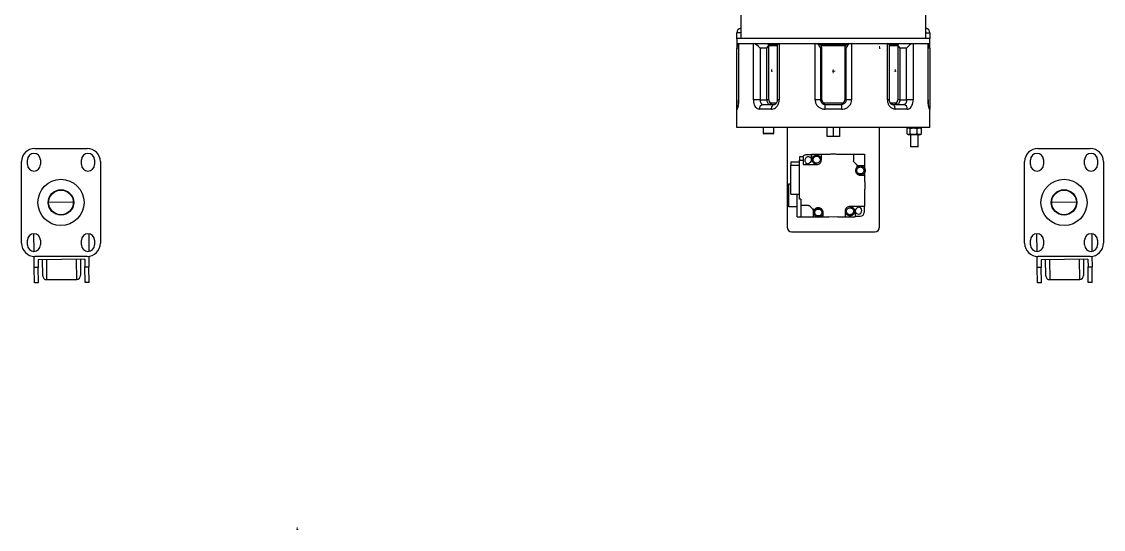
# Model space of a CAD drawing. Header units: millimetres. Extents: x -294 to 2792, y 5 to 1659.
# Drawn here: x 276.9 to 417.1, y 427.7 to 493.5 of the extents above; entities that cross this region are included whole.
import ezdxf

# ---------------------------------------------------------------- set-up
doc = ezdxf.new("R2010")
doc.units = ezdxf.units.MM
doc.header["$PDSIZE"] = -1
doc.layers.get('0').update_dxf_attribs({"lineweight": 18})

msp = doc.modelspace()

# ---------------------------------------------------------------- linework, layer by layer
at = {"color": 7, "linetype": 'Continuous', "lineweight": 25}
for p, q in [((370.073, 494.402), (370.073, 491.402)), ((394.073, 491.402), (394.073, 494.402)), ((369.573, 491.302), (369.573, 492.102)), ((370.073, 492.102), (369.573, 492.102)), ((369.573, 491.402), (369.573, 490.702)), ((369.573, 491.402), (390.912, 491.402)), ((369.573, 490.702), (390.912, 490.702)), ((369.573, 490.702), (369.573, 490.102)), ((369.798, 490.702), (369.798, 483.402)), ((369.798, 490.702), (371.723, 490.702)), ((371.723, 483.402), (371.723, 490.702)), ((373.927, 490.702), (373.927, 490.602)), ((375.063, 490.702), (375.063, 483.402)), ((375.063, 490.702), (379.711, 490.702)), ((379.711, 483.402), (379.711, 490.702)), ((384.435, 490.702), (384.435, 483.402)), ((384.435, 490.702), (389.083, 490.702)), ((389.083, 483.402), (389.083, 490.702)), ((390.219, 490.602), (390.219, 490.702)), ((390.912, 491.402), (394.573, 491.402)), ((390.912, 490.702), (394.573, 490.702)), ((392.422, 490.702), (392.422, 483.402)), ((392.422, 490.702), (394.348, 490.702)), ((394.073, 492.102), (394.573, 492.102)), ((394.348, 483.402), (394.348, 490.702)), ((394.573, 492.102), (394.573, 491.302)), ((394.573, 490.702), (394.573, 491.402)), ((394.573, 490.102), (394.573, 490.702)), ((369.573, 482.202), (369.573, 490.102)), ((369.787, 490.102), (369.573, 490.102)), ((369.787, 490.696), (369.787, 483.402)), ((372.581, 490.102), (372.581, 483.402)), ((373.461, 490.102), (372.581, 490.102)), ((373.461, 483.402), (373.461, 490.102)), ((373.699, 490.602), (374.834, 490.602)), ((373.7, 483.402), (373.7, 490.581)), ((374.8, 490.402), (373.7, 490.402)), ((374.8, 490.463), (374.8, 483.402)), ((380.376, 490.602), (383.77, 490.602)), ((380.419, 490.102), (380.419, 483.402)), ((380.572, 490.102), (380.419, 490.102)), ((383.612, 490.402), (380.534, 490.402)), ((380.572, 483.402), (380.572, 490.102)), ((380.578, 483.402), (380.578, 490.185)), ((383.568, 490.185), (383.568, 483.402)), ((383.727, 490.102), (383.574, 490.102)), ((383.574, 490.102), (383.574, 483.402)), ((383.727, 483.402), (383.727, 490.102)), ((389.312, 490.602), (390.447, 490.602)), ((389.346, 483.402), (389.346, 490.463)), ((390.446, 490.402), (389.346, 490.402)), ((390.446, 490.581), (390.446, 483.402)), ((391.565, 490.102), (390.685, 490.102)), ((390.685, 490.102), (390.685, 483.402)), ((391.565, 483.402), (391.565, 490.102)), ((394.359, 483.402), (394.359, 490.696)), ((394.573, 490.102), (394.359, 490.102)), ((394.573, 490.102), (394.573, 482.202)), ((369.798, 483.402), (369.787, 483.402)), ((372.581, 483.402), (371.723, 483.402)), ((372.581, 483.402), (373.461, 483.402)), ((372.942, 482.802), (374.441, 482.802)), ((373.7, 483.402), (373.461, 483.402)), ((373.853, 483.002), (374.667, 483.002)), ((375.063, 483.402), (374.8, 483.402)), ((380.419, 483.402), (379.711, 483.402)), ((380.419, 483.402), (380.572, 483.402)), ((380.578, 483.402), (380.572, 483.402)), ((380.731, 483.002), (383.415, 483.002)), ((381.013, 482.802), (383.133, 482.802)), ((383.574, 483.402), (383.568, 483.402)), ((383.574, 483.402), (383.727, 483.402)), ((384.435, 483.402), (383.727, 483.402)), ((389.346, 483.402), (389.083, 483.402)), ((389.481, 483.002), (390.293, 483.002)), ((389.705, 482.802), (391.204, 482.802)), ((390.685, 483.402), (390.446, 483.402)), ((390.685, 483.402), (391.565, 483.402)), ((392.422, 483.402), (391.565, 483.402)), ((394.359, 483.402), (394.348, 483.402)), ((369.573, 479.802), (369.573, 482.202)), ((369.623, 482.202), (369.573, 482.202)), ((374.056, 482.202), (372.482, 482.202)), ((383.186, 482.202), (380.96, 482.202)), ((391.664, 482.202), (390.089, 482.202)), ((394.573, 482.202), (394.523, 482.202)), ((394.573, 479.802), (394.573, 482.202)), ((394.573, 479.802), (369.573, 479.802)), ((372.973, 479.802), (372.973, 479.102)), ((374.373, 479.102), (374.373, 479.802)), ((376.073, 479.802), (376.073, 466.902)), ((381.273, 478.652), (381.273, 479.802)), ((382.073, 479.802), (382.073, 478.652)), ((382.873, 479.802), (382.873, 478.652)), ((388.073, 466.902), (388.073, 479.802)), ((391.654, 478.976), (391.654, 479.687)), ((391.848, 479.802), (391.696, 479.714)), ((392.032, 478.976), (392.032, 479.687)), ((392.951, 478.976), (392.951, 479.687)), ((393.45, 479.714), (393.298, 479.802)), ((393.492, 479.687), (393.446, 479.709)), ((393.492, 478.976), (393.492, 479.687)), ((372.973, 479.102), (374.373, 479.102)), ((374.273, 479.002), (373.073, 479.002)), ((382.073, 478.652), (381.273, 478.652)), ((382.873, 478.652), (382.073, 478.652)), ((391.696, 478.949), (391.848, 478.862)), ((393.298, 478.862), (391.848, 478.862)), ((392.073, 478.862), (392.073, 477.362)), ((393.073, 477.362), (393.073, 478.862)), ((393.298, 478.862), (393.45, 478.949)), ((393.446, 478.954), (393.492, 478.976)), ((278.573, 477.102), (285.373, 477.102)), ((392.073, 477.362), (392.113, 477.322)), ((392.073, 477.362), (393.073, 477.362)), ((393.033, 477.322), (392.113, 477.322)), ((393.033, 477.322), (393.073, 477.362)), ((408.573, 477.102), (415.373, 477.102)), ((276.873, 464.802), (276.873, 475.402)), ((277.627, 475.012), (277.627, 475.612)), ((279.319, 475.612), (279.319, 475.012)), ((284.627, 475.012), (284.627, 475.612)), ((286.319, 475.612), (286.319, 475.012)), ((287.073, 475.402), (287.073, 464.802)), ((376.573, 475.377), (376.573, 474.939)), ((376.573, 475.377), (377.673, 475.377)), ((378.173, 476.022), (377.673, 476.022)), ((377.673, 476.022), (377.673, 475.584)), ((377.673, 470.542), (377.673, 475.584)), ((377.673, 475.584), (378.173, 475.584)), ((378.173, 476.022), (378.173, 475.584)), ((378.173, 475.584), (378.173, 475.023)), ((378.573, 476.302), (379.233, 476.302)), ((379.233, 475.492), (379.233, 476.362)), ((379.233, 476.362), (380.533, 476.362)), ((379.233, 476.362), (379.233, 476.362)), ((379.233, 476.362), (379.233, 475.492)), ((380.533, 476.362), (381.502, 476.362)), ((380.533, 475.643), (380.533, 476.362)), ((382.644, 476.362), (384.673, 476.362)), ((384.673, 476.362), (384.673, 475.499)), ((384.673, 476.362), (386.133, 476.362)), ((384.741, 475.348), (385.133, 474.955)), ((386.133, 476.362), (386.133, 474.902)), ((406.873, 464.802), (406.873, 475.402)), ((407.627, 475.012), (407.627, 475.612)), ((409.319, 475.612), (409.319, 475.012)), ((414.627, 475.012), (414.627, 475.612)), ((416.319, 475.612), (416.319, 475.012)), ((417.073, 475.402), (417.073, 464.802)), ((376.573, 471.186), (376.573, 474.939)), ((376.573, 474.939), (377.673, 474.939)), ((378.173, 475.023), (379.913, 475.023)), ((385.133, 474.955), (385.133, 474.675)), ((385.27, 474.902), (386.133, 474.902)), ((386.133, 474.902), (386.133, 474.554)), ((386.133, 473.938), (386.133, 473.626)), ((376.313, 472.532), (376.573, 472.532)), ((376.313, 469.512), (376.313, 472.532)), ((385.58, 473.626), (386.133, 473.626)), ((386.133, 473.626), (386.133, 472.873)), ((376.573, 471.186), (377.673, 471.186)), ((377.393, 468.242), (377.393, 471.186)), ((386.133, 471.73), (386.133, 469.58)), ((283.573, 470.117), (280.373, 470.087)), ((377.873, 470.542), (377.673, 470.542)), ((377.873, 470.542), (377.873, 469.702)), ((378.876, 469.702), (377.873, 469.702)), ((377.873, 469.702), (377.873, 468.242)), ((413.573, 470.117), (410.373, 470.087)), ((377.393, 469.512), (376.313, 469.512)), ((379.42, 469.242), (379.026, 469.633)), ((379.419, 469.241), (379.405, 469.255)), ((379.42, 469.242), (379.699, 469.242)), ((379.473, 469.104), (379.473, 468.242)), ((380.749, 468.242), (380.749, 468.794)), ((383.613, 468.96), (383.613, 468.242)), ((386.133, 469.58), (384.233, 469.58)), ((384.913, 469.111), (384.913, 468.242)), ((384.913, 469.111), (384.913, 468.242)), ((384.913, 468.302), (385.573, 468.302)), ((386.073, 469.58), (386.073, 468.802)), ((377.393, 468.242), (377.873, 468.242)), ((377.873, 468.242), (379.473, 468.242)), ((379.473, 468.242), (379.821, 468.242)), ((380.437, 468.242), (380.749, 468.242)), ((380.749, 468.242), (381.502, 468.242)), ((382.073, 468.202), (381.502, 468.242)), ((382.644, 468.242), (382.073, 468.202)), ((382.644, 468.242), (383.613, 468.242)), ((383.613, 468.242), (384.913, 468.242)), ((384.913, 468.242), (384.913, 468.242)), ((278.482, 463.746), (278.461, 466.037)), ((285.561, 466.033), (285.583, 463.753)), ((376.673, 466.302), (387.473, 466.302)), ((408.482, 463.746), (408.461, 466.037)), ((415.561, 466.033), (415.583, 463.753)), ((277.627, 464.592), (277.627, 465.192)), ((279.319, 465.192), (279.319, 464.592)), ((284.627, 464.592), (284.627, 465.192)), ((286.319, 465.192), (286.319, 464.592)), ((407.627, 464.592), (407.627, 465.192)), ((409.319, 465.192), (409.319, 464.592)), ((414.627, 464.592), (414.627, 465.192)), ((416.319, 465.192), (416.319, 464.592)), ((278.502, 461.669), (278.488, 463.104)), ((285.373, 463.102), (278.573, 463.102)), ((285.072, 462.73), (279.013, 462.673)), ((279.013, 462.673), (279.022, 461.673)), ((279.612, 460.579), (279.593, 462.679)), ((280.092, 462.684), (280.117, 460.084)), ((284.017, 460.12), (283.992, 462.72)), ((284.492, 462.725), (284.512, 460.625)), ((285.072, 462.73), (285.082, 461.73)), ((285.589, 463.115), (285.602, 461.735)), ((408.502, 461.669), (408.488, 463.104)), ((415.373, 463.102), (408.573, 463.102)), ((415.072, 462.73), (409.013, 462.673)), ((409.013, 462.673), (409.022, 461.673)), ((409.612, 460.579), (409.593, 462.679)), ((410.092, 462.684), (410.117, 460.084)), ((414.017, 460.12), (413.992, 462.72)), ((414.492, 462.725), (414.512, 460.625)), ((415.072, 462.73), (415.082, 461.73)), ((415.589, 463.115), (415.602, 461.735)), ((279.022, 461.673), (278.502, 461.669)), ((278.521, 459.669), (278.502, 461.669)), ((279.041, 459.674), (279.022, 461.673)), ((285.082, 461.73), (285.602, 461.735)), ((285.1, 459.73), (285.082, 461.73)), ((285.62, 459.735), (285.602, 461.735)), ((409.022, 461.673), (408.502, 461.669)), ((408.521, 459.669), (408.502, 461.669)), ((409.041, 459.674), (409.022, 461.673)), ((415.082, 461.73), (415.602, 461.735)), ((415.1, 459.73), (415.082, 461.73)), ((415.62, 459.735), (415.602, 461.735)), ((280.117, 460.084), (284.017, 460.12)), ((410.117, 460.084), (414.017, 460.12)), ((279.041, 459.674), (278.521, 459.669)), ((285.62, 459.735), (285.1, 459.73)), ((409.041, 459.674), (408.521, 459.669)), ((415.62, 459.735), (415.1, 459.73))]:
    msp.add_line(p, q, dxfattribs=at)
at = {"color": 7, "linetype": 'Continuous'}
for p, q in [((388.073, 490.102), (388.063, 490.357)), ((388.073, 490.102), (388.201, 490.106)), ((374.073, 487.102), (374.073, 487.358)), ((374.073, 487.102), (374.119, 487.353)), ((374.073, 487.102), (374.199, 487.079)), ((374.073, 487.102), (374.201, 487.102)), ((382.073, 487.102), (381.945, 487.102)), ((382.073, 487.102), (381.945, 487.102)), ((382.073, 487.102), (382.073, 487.358)), ((382.073, 487.102), (382.073, 487.358)), ((382.073, 487.102), (382.073, 486.845)), ((382.073, 487.102), (382.073, 486.974)), ((382.073, 487.102), (382.329, 487.102)), ((382.073, 487.102), (382.073, 486.974)), ((382.073, 487.102), (382.329, 487.102)), ((382.073, 487.102), (382.201, 487.102)), ((390.073, 487.102), (390.073, 487.358)), ((390.073, 487.102), (390.147, 487.347)), ((390.073, 487.102), (390.195, 487.064)), ((390.073, 487.102), (390.201, 487.102)), ((312.583, 427.701), (312.583, 427.957)), ((312.583, 427.701), (312.711, 427.701))]:
    msp.add_line(p, q, dxfattribs=at)
at = {"color": 7, "linetype": 'Continuous', "lineweight": 25}
for points in [[(373.461, 483.402), (373.468, 483.285), (373.488, 483.172), (373.522, 483.068), (373.567, 482.977), (373.621, 482.903), (373.684, 482.847), (373.752, 482.813), (373.822, 482.802)], [(374.056, 482.202), (374.064, 482.319), (374.086, 482.431), (374.121, 482.535), (374.169, 482.626), (374.227, 482.7), (374.294, 482.756), (374.366, 482.79), (374.441, 482.802)], [(390.089, 482.202), (390.082, 482.319), (390.06, 482.431), (390.025, 482.535), (389.977, 482.626), (389.918, 482.7), (389.852, 482.756), (389.78, 482.79), (389.705, 482.802)], [(390.685, 483.402), (390.678, 483.285), (390.657, 483.172), (390.624, 483.068), (390.579, 482.977), (390.524, 482.903), (390.462, 482.847), (390.394, 482.813), (390.324, 482.802)]]:
    msp.add_lwpolyline(points, dxfattribs=at)
for centre, radius in [((281.973, 470.102), 2.995), ((411.973, 470.102), 2.995), ((281.973, 470.102), 1.65), ((281.973, 470.102), 1.6), ((411.973, 470.102), 1.65), ((411.973, 470.102), 1.6)]:
    msp.add_circle(centre, radius, dxfattribs=at)
for centre, radius, start, end in [((370.173, 492.102), 0.6, 99.59407, 180), ((393.973, 492.102), 0.6, 0, 80.40593), ((370.173, 490.102), 0.6, 130.00314, 180), ((393.973, 490.102), 0.6, 360, 49.99686), ((370.173, 482.202), 0.6, 139.21461, 180), ((370.224, 482.202), 0.602, 151.42972, 180.0066), ((373.023, 482.263), 0.544, 98.4953, 186.50837), ((374.3, 483.402), 0.6, 180, 270), ((381.169, 483.399), 0.597, 179.72121, 269.71847), ((381.178, 483.402), 0.6, 180, 270), ((382.684, 482.35), 1.731, 164.88783, 184.93275), ((382.968, 483.402), 0.6, 270, 360), ((382.977, 483.399), 0.597, 270.28153, 0.27879), ((381.462, 482.35), 1.731, 355.06725, 15.11217), ((389.846, 483.402), 0.6, 270, 360), ((391.123, 482.263), 0.544, 353.49163, 81.5047), ((393.973, 482.202), 0.6, 0, 40.15656), ((393.921, 482.202), 0.602, 359.99387, 27.23017), ((373.073, 479.102), 0.1, 180, 270), ((374.273, 479.102), 0.1, 270, 0), ((278.573, 475.402), 1.7, 90, 180), ((285.373, 475.402), 1.7, 0, 90), ((408.573, 475.402), 1.7, 90, 180), ((415.373, 475.402), 1.7, 360, 90), ((278.473, 475.612), 0.846, 360, 180), ((285.473, 475.612), 0.846, 0, 180), ((408.473, 475.612), 0.846, 0, 180), ((415.473, 475.612), 0.846, 0, 180), ((278.473, 475.012), 0.846, 180, 360), ((285.473, 475.012), 0.846, 180, 0), ((408.473, 475.012), 0.846, 180, 0), ((415.473, 475.012), 0.846, 180, 0), ((385.326, 469.049), 0.45, 203.49547, 270), ((385.326, 469.049), 0.45, 270, 88.02713), ((385.573, 468.802), 0.5, 270, 360), ((376.673, 466.902), 0.6, 180, 270), ((387.473, 466.902), 0.6, 270, 0), ((278.473, 465.192), 0.846, 0, 180), ((285.473, 465.192), 0.846, 360, 180), ((408.473, 465.192), 0.846, 0, 180), ((415.473, 465.192), 0.846, 0, 180), ((278.573, 464.802), 1.7, 180, 270), ((278.473, 464.592), 0.846, 180, 360), ((285.473, 464.592), 0.846, 180, 360), ((285.373, 464.802), 1.7, 270, 0), ((408.573, 464.802), 1.7, 180, 270), ((408.473, 464.592), 0.846, 180, 0), ((415.473, 464.592), 0.846, 180, 0), ((415.373, 464.802), 1.7, 270, 0), ((280.112, 460.584), 0.5, 180.53784, 270.53784), ((284.012, 460.62), 0.5, 270.53784, 0.53784), ((410.112, 460.584), 0.5, 180.53784, 270.53784), ((414.012, 460.62), 0.5, 270.53784, 0.53784)]:
    msp.add_arc(centre, radius, start, end, dxfattribs=at)
for centre, major_axis, ratio, start_param, end_param in [((370.387, 490.102), (-0.599, 0.599), 0.0699268, 6.2133721, 6.3529985), ((372.22, 490.102), (-0.569, 0.569), 0.3345953, 4.3895031, 5.9602994), ((373.1, 490.102), (0.569, 0.569), 0.3345953, 5.0352749, 6.550487), ((375.4, 490.102), (-0.537, 0.537), 0.4985816, 5.8206731, 6.7456976), ((379.825, 490.102), (-0.453, 0.453), 0.8692867, 3.996804, 5.5676003), ((379.978, 490.102), (0.453, 0.453), 0.8692867, 5.427974, 6.9431861), ((384.168, 490.102), (0.453, -0.453), 0.8692867, 2.4815918, 3.996804), ((384.321, 490.102), (0.453, 0.453), 0.8692867, 0.715585, 2.2863813), ((388.746, 490.102), (0.537, 0.537), 0.4985816, 5.8206731, 6.7456976), ((391.046, 490.102), (-0.569, 0.569), 0.3345953, 6.0158836, 7.5310957), ((391.926, 490.102), (0.569, 0.569), 0.3345953, 0.3228859, 1.8936822), ((393.759, 490.102), (0.599, 0.599), 0.0699268, 6.2133721, 6.3529985)]:
    msp.add_ellipse(centre, major_axis=major_axis, ratio=ratio, start_param=start_param, end_param=end_param, dxfattribs=at)
for points, knots in [([(369.623, 482.202), (369.632, 482.207), (369.654, 482.222), (369.7, 482.365), (369.75, 482.635), (369.79, 482.995), (369.795, 483.266), (369.798, 483.402)], [0, 0, 0, 0, 0.1786442, 0.4473015, 0.7124141, 0.9731053, 1.2310719, 1.2310719, 1.2310719, 1.2310719]), ([(369.786, 483.402), (369.786, 483.336), (369.785, 483.186), (369.772, 482.964), (369.75, 482.753), (369.725, 482.593), (369.706, 482.502), (369.694, 482.463), (369.696, 482.469), (369.697, 482.469)], [0, 0, 0, 0, 0.14042985, 0.31750273, 0.49621747, 0.67281359, 0.81738525, 0.93282457, 0.95323848, 0.95323848, 0.95323848, 0.95323848]), ([(371.723, 483.402), (371.727, 483.311), (371.736, 483.086), (371.823, 482.746), (371.989, 482.444), (372.215, 482.241), (372.393, 482.215), (372.482, 482.202)], [0, 0, 0, 0, 0.2223131, 0.5566048, 0.8949704, 1.2383847, 1.5851609, 1.5851609, 1.5851609, 1.5851609]), ([(372.581, 483.402), (372.583, 483.357), (372.587, 483.244), (372.625, 483.075), (372.701, 482.924), (372.808, 482.821), (372.898, 482.808), (372.942, 482.802)], [0, 0, 0, 0, 0.11262527, 0.28086873, 0.44863491, 0.61620223, 0.7840487, 0.7840487, 0.7840487, 0.7840487]), ([(374.056, 482.202), (374.128, 482.207), (374.308, 482.222), (374.589, 482.365), (374.848, 482.635), (375.028, 482.995), (375.051, 483.266), (375.063, 483.402)], [0, 0, 0, 0, 0.2542936, 0.6367176, 1.0140956, 1.3851802, 1.7523864, 1.7523864, 1.7523864, 1.7523864]), ([(374.797, 483.403), (374.795, 483.351), (374.792, 483.236), (374.738, 483.074), (374.658, 482.937), (374.567, 482.847), (374.485, 482.805), (374.456, 482.803), (374.441, 482.802)], [0, 0, 0, 0, 0.10290938, 0.22735583, 0.35315671, 0.48147299, 0.61074443, 0.76052443, 0.76052443, 0.76052443, 0.76052443]), ([(379.711, 483.402), (379.718, 483.311), (379.733, 483.086), (379.885, 482.746), (380.168, 482.444), (380.54, 482.241), (380.819, 482.215), (380.96, 482.202)], [0, 0, 0, 0, 0.2731669, 0.6839273, 1.0996936, 1.5216633, 1.947764, 1.947764, 1.947764, 1.947764]), ([(380.419, 483.402), (380.422, 483.357), (380.429, 483.244), (380.5, 483.075), (380.634, 482.924), (380.812, 482.821), (380.946, 482.808), (381.013, 482.802)], [0, 0, 0, 0, 0.13654189, 0.34051282, 0.54390511, 0.74705632, 0.95054595, 0.95054595, 0.95054595, 0.95054595]), ([(383.727, 483.402), (383.721, 483.334), (383.708, 483.199), (383.606, 483.02), (383.457, 482.884), (383.289, 482.812), (383.177, 482.804), (383.133, 482.802)], [0, 0, 0, 0, 0.20384476, 0.40775853, 0.61178076, 0.81558762, 0.95054448, 0.95054448, 0.95054448, 0.95054448]), ([(383.186, 482.202), (383.279, 482.207), (383.511, 482.222), (383.861, 482.365), (384.178, 482.635), (384.393, 482.995), (384.421, 483.266), (384.435, 483.402)], [0, 0, 0, 0, 0.2826716, 0.7077724, 1.1272641, 1.5397601, 1.9479447, 1.9479447, 1.9479447, 1.9479447]), ([(389.083, 483.402), (389.088, 483.311), (389.101, 483.086), (389.229, 482.746), (389.462, 482.444), (389.763, 482.241), (389.98, 482.215), (390.089, 482.202)], [0, 0, 0, 0, 0.2457945, 0.615395, 0.9894997, 1.3691864, 1.75259, 1.75259, 1.75259, 1.75259]), ([(389.7, 482.803), (389.689, 482.804), (389.666, 482.804), (389.595, 482.837), (389.502, 482.919), (389.417, 483.053), (389.357, 483.221), (389.35, 483.344), (389.347, 483.403)], [0, 0, 0, 0, 0.11683167, 0.25001022, 0.38355424, 0.51050593, 0.63810011, 0.75581556, 0.75581556, 0.75581556, 0.75581556]), ([(391.565, 483.402), (391.561, 483.334), (391.554, 483.199), (391.499, 483.02), (391.412, 482.884), (391.308, 482.812), (391.233, 482.804), (391.204, 482.802)], [0, 0, 0, 0, 0.16799629, 0.33604945, 0.50419199, 0.67215705, 0.78338018, 0.78338018, 0.78338018, 0.78338018]), ([(391.664, 482.202), (391.723, 482.207), (391.872, 482.222), (392.087, 482.365), (392.274, 482.635), (392.399, 482.995), (392.415, 483.266), (392.422, 483.402)], [0, 0, 0, 0, 0.2298782, 0.5755845, 0.9167294, 1.2521852, 1.5841348, 1.5841348, 1.5841348, 1.5841348]), ([(394.348, 483.402), (394.349, 483.311), (394.352, 483.086), (394.381, 482.746), (394.428, 482.444), (394.481, 482.241), (394.509, 482.215), (394.523, 482.202)], [0, 0, 0, 0, 0.1724954, 0.4318764, 0.6944184, 0.9608776, 1.2299455, 1.2299455, 1.2299455, 1.2299455]), ([(394.449, 482.469), (394.449, 482.47), (394.448, 482.473), (394.434, 482.526), (394.415, 482.627), (394.392, 482.787), (394.372, 482.994), (394.36, 483.206), (394.36, 483.345), (394.36, 483.402)], [0, 0, 0, 0, 0.06298303, 0.17524055, 0.31475677, 0.47610802, 0.6470302, 0.82019312, 0.93944069, 0.93944069, 0.93944069, 0.93944069]), ([(391.654, 479.687), (391.67, 479.698), (391.749, 479.75), (391.879, 479.778), (391.987, 479.714), (392.032, 479.687)], [0, 0, 0, 0, 0.05702784, 0.27128127, 0.42529386, 0.42529386, 0.42529386, 0.42529386]), ([(392.032, 479.687), (392.196, 479.724), (392.503, 479.794), (392.809, 479.721), (392.951, 479.687)], [0, 0, 0, 0, 0.50452906, 0.94355875, 0.94355875, 0.94355875, 0.94355875]), ([(392.951, 479.687), (393.047, 479.724), (393.228, 479.794), (393.408, 479.721), (393.492, 479.687)], [0, 0, 0, 0, 0.31120828, 0.58201464, 0.58201464, 0.58201464, 0.58201464]), ([(392.032, 478.976), (391.987, 478.949), (391.879, 478.885), (391.749, 478.913), (391.67, 478.965), (391.654, 478.976)], [0, 0, 0, 0, 0.15401259, 0.36826602, 0.42529386, 0.42529386, 0.42529386, 0.42529386]), ([(392.951, 478.976), (392.787, 478.939), (392.479, 478.869), (392.174, 478.942), (392.032, 478.976)], [0, 0, 0, 0, 0.50452906, 0.94355875, 0.94355875, 0.94355875, 0.94355875]), ([(393.492, 478.976), (393.395, 478.939), (393.214, 478.869), (393.034, 478.942), (392.951, 478.976)], [0, 0, 0, 0, 0.31120828, 0.58201464, 0.58201464, 0.58201464, 0.58201464]), ([(378.13, 476.022), (378.157, 476.068), (378.216, 476.172), (378.378, 476.278), (378.508, 476.294), (378.573, 476.302)], [0, 0, 0, 0, 0.16434987, 0.36396642, 0.56358297, 0.56358297, 0.56358297, 0.56358297]), ([(379.233, 475.731), (379.205, 475.781), (379.148, 475.882), (378.996, 475.984), (378.879, 475.997), (378.82, 476.004)], [0, 0, 0, 0, 0.17399368, 0.35361191, 0.53323013, 0.53323013, 0.53323013, 0.53323013])]:
    msp.add_open_spline(points, degree=3, knots=knots, dxfattribs=at)
for points in [[(378.82, 476.004), (378.761, 475.997), (378.644, 475.984), (378.494, 475.88), (378.394, 475.731), (378.359, 475.554), (378.394, 475.377), (378.494, 475.229), (378.644, 475.125), (378.761, 475.111), (378.82, 475.104)], [(379.233, 475.492), (379.188, 475.425), (379.098, 475.289), (378.901, 475.141), (378.675, 475.042), (378.513, 475.029), (378.431, 475.023)], [(379.913, 475.043), (379.834, 475.052), (379.677, 475.07), (379.478, 475.209), (379.344, 475.407), (379.297, 475.643), (379.344, 475.879), (379.478, 476.077), (379.677, 476.216), (379.834, 476.234), (379.913, 476.243)], [(379.913, 475.193), (379.854, 475.2), (379.736, 475.213), (379.586, 475.318), (379.486, 475.466), (379.451, 475.643), (379.486, 475.82), (379.586, 475.969), (379.736, 476.073), (379.854, 476.086), (379.913, 476.093)], [(379.913, 476.243), (379.992, 476.234), (380.149, 476.216), (380.347, 476.077), (380.486, 475.879), (380.504, 475.722), (380.513, 475.643)], [(379.913, 476.093), (379.972, 476.086), (380.09, 476.073), (380.239, 475.969), (380.34, 475.82), (380.375, 475.643), (380.34, 475.466), (380.239, 475.318), (380.09, 475.213), (379.972, 475.2), (379.913, 475.193)], [(379.913, 475.023), (379.994, 475.032), (380.157, 475.051), (380.362, 475.194), (380.505, 475.399), (380.524, 475.562), (380.533, 475.643)], [(381.502, 476.362), (381.692, 476.382), (382.073, 476.422), (382.454, 476.382), (382.644, 476.362)], [(384.741, 475.348), (384.731, 475.358), (384.711, 475.378), (384.69, 475.416), (384.676, 475.456), (384.674, 475.485), (384.673, 475.499)], [(385.133, 474.675), (385.095, 474.628), (385.019, 474.534), (384.962, 474.358), (384.955, 474.176), (385.002, 473.999), (385.097, 473.843), (385.233, 473.722), (385.399, 473.641), (385.52, 473.631), (385.58, 473.626)], [(385.58, 473.646), (385.502, 473.655), (385.345, 473.673), (385.145, 473.811), (385.011, 474.01), (384.965, 474.246), (385.011, 474.482), (385.145, 474.68), (385.345, 474.819), (385.502, 474.837), (385.58, 474.846)], [(385.58, 473.796), (385.521, 473.802), (385.403, 473.816), (385.254, 473.92), (385.154, 474.069), (385.118, 474.246), (385.154, 474.423), (385.254, 474.571), (385.403, 474.675), (385.521, 474.689), (385.58, 474.696)], [(385.134, 474.955), (385.143, 474.947), (385.163, 474.931), (385.196, 474.915), (385.233, 474.904), (385.258, 474.902), (385.27, 474.902)], [(385.58, 474.846), (385.659, 474.837), (385.816, 474.819), (386.015, 474.68), (386.149, 474.482), (386.196, 474.246), (386.149, 474.01), (386.015, 473.811), (385.816, 473.673), (385.659, 473.655), (385.58, 473.646)], [(385.58, 474.696), (385.639, 474.689), (385.757, 474.675), (385.907, 474.571), (386.007, 474.423), (386.042, 474.246), (386.007, 474.069), (385.907, 473.92), (385.757, 473.816), (385.639, 473.802), (385.58, 473.796)], [(386.133, 474.554), (386.156, 474.505), (386.201, 474.407), (386.219, 474.246), (386.201, 474.084), (386.156, 473.986), (386.133, 473.938)], [(386.133, 472.873), (386.153, 472.682), (386.193, 472.302), (386.153, 471.921), (386.133, 471.73)], [(378.876, 469.702), (378.89, 469.701), (378.918, 469.699), (378.959, 469.685), (378.996, 469.664), (379.016, 469.643), (379.026, 469.633)], [(379.473, 469.104), (379.472, 469.117), (379.471, 469.142), (379.46, 469.178), (379.443, 469.212), (379.427, 469.231), (379.419, 469.241)], [(380.129, 468.194), (380.05, 468.203), (379.893, 468.221), (379.694, 468.36), (379.56, 468.558), (379.513, 468.794), (379.56, 469.03), (379.694, 469.229), (379.893, 469.367), (380.05, 469.385), (380.129, 469.394)], [(380.129, 468.344), (380.07, 468.351), (379.952, 468.365), (379.802, 468.469), (379.702, 468.617), (379.667, 468.794), (379.702, 468.971), (379.802, 469.12), (379.952, 469.224), (380.07, 469.238), (380.129, 469.244)], [(380.749, 468.794), (380.744, 468.855), (380.733, 468.975), (380.653, 469.141), (380.532, 469.277), (380.375, 469.373), (380.198, 469.419), (380.016, 469.412), (379.841, 469.356), (379.747, 469.28), (379.699, 469.242)], [(380.129, 469.394), (380.207, 469.385), (380.364, 469.367), (380.564, 469.229), (380.698, 469.03), (380.744, 468.794), (380.698, 468.558), (380.564, 468.36), (380.364, 468.221), (380.207, 468.203), (380.129, 468.194)], [(380.129, 469.244), (380.188, 469.238), (380.306, 469.224), (380.455, 469.12), (380.555, 468.971), (380.591, 468.794), (380.555, 468.617), (380.455, 468.469), (380.306, 468.365), (380.188, 468.351), (380.129, 468.344)], [(384.233, 469.58), (384.152, 469.571), (383.989, 469.552), (383.784, 469.409), (383.641, 469.204), (383.622, 469.041), (383.613, 468.96)], [(384.233, 468.36), (384.154, 468.369), (383.997, 468.387), (383.799, 468.526), (383.66, 468.724), (383.642, 468.881), (383.633, 468.96)], [(384.233, 468.51), (384.174, 468.517), (384.056, 468.53), (383.906, 468.634), (383.806, 468.783), (383.771, 468.96), (383.806, 469.137), (383.906, 469.286), (384.056, 469.39), (384.174, 469.403), (384.233, 469.41)], [(384.233, 469.56), (384.311, 469.551), (384.469, 469.533), (384.668, 469.394), (384.802, 469.196), (384.849, 468.96), (384.802, 468.724), (384.668, 468.526), (384.469, 468.387), (384.311, 468.369), (384.233, 468.36)], [(384.233, 469.41), (384.292, 469.403), (384.41, 469.39), (384.559, 469.286), (384.66, 469.137), (384.695, 468.96), (384.66, 468.783), (384.559, 468.634), (384.41, 468.53), (384.292, 468.517), (384.233, 468.51)], [(385.715, 469.58), (385.633, 469.574), (385.471, 469.561), (385.245, 469.462), (385.048, 469.314), (384.958, 469.178), (384.913, 469.111)], [(380.129, 468.162), (380.075, 468.165), (379.967, 468.172), (379.87, 468.218), (379.821, 468.242)], [(380.437, 468.242), (380.388, 468.218), (380.291, 468.172), (380.183, 468.165), (380.129, 468.162)]]:
    msp.add_open_spline(points, degree=3, dxfattribs=at)
at = {"color": 7, "linetype": 'Continuous'}
for p in [(388.073, 490.102), (374.073, 487.102), (374.073, 487.102), (382.073, 487.102), (382.073, 487.102), (382.073, 487.102), (382.073, 487.102), (382.073, 487.102), (390.073, 487.102), (390.073, 487.102), (312.583, 427.701)]:
    msp.add_point(p, dxfattribs=at)

doc.saveas('drawing.dxf')
